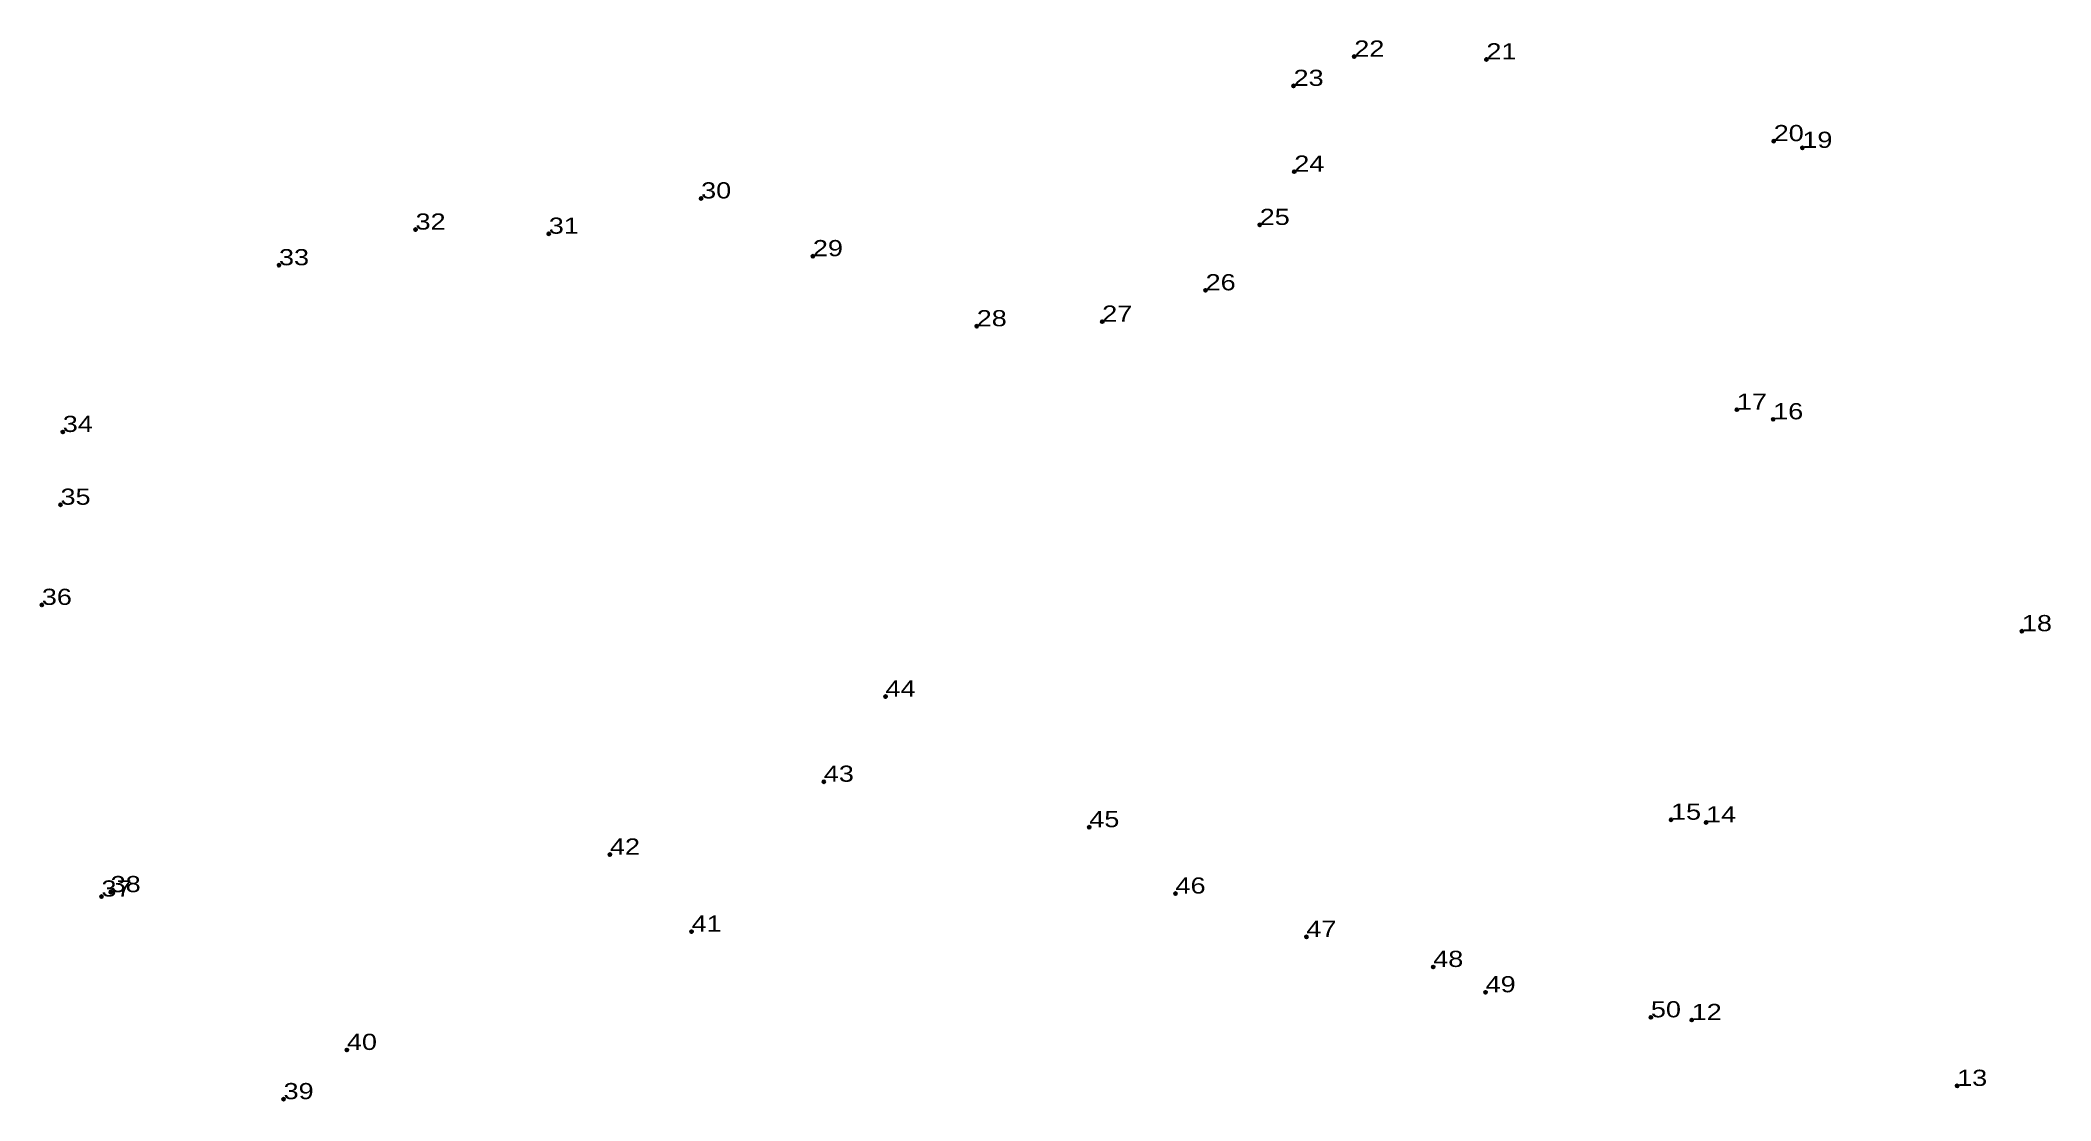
# Model space of a CAD drawing. Header units: metres. Extents: x 552130 to 557403, y 1824380 to 1839747.
# Drawn here: x 557179.5 to 557403.3, y 1824379.9 to 1824498 of the extents above; entities outside this region: 2.
import ezdxf

# ---------------------------------------------------------------- set-up
doc = ezdxf.new("R2010")
doc.units = ezdxf.units.M
doc.header["$LTSCALE"] = 0.72
doc.header["$PDMODE"] = 32
doc.header["$PDSIZE"] = 0.36
doc.layers.add('12', color=7, linetype='Continuous')
doc.layers.add('7', color=7, linetype='Continuous')

msp = doc.modelspace()

# ---------------------------------------------------------------- linework, layer by layer
at = {"layer": '7'}
for p in [(552130.37, 1839666.12), (557325.74, 1824496.17), (557340.45, 1824495.86), (557318.98, 1824492.91), (557372.43, 1824486.76), (557375.62, 1824486.01), (557319.06, 1824483.36), (557253.03, 1824480.38), (557221.24, 1824476.91), (557236.07, 1824476.45), (557315.21, 1824477.43), (557265.47, 1824473.95), (557206.04, 1824472.94), (557309.19, 1824470.15), (557297.68, 1824466.66), (557283.71, 1824466.15), (557368.33, 1824456.86), (557372.37, 1824455.79), (557181.97, 1824454.38), (557181.72, 1824446.28), (557179.64, 1824435.13), (557400.06, 1824432.2), (557273.56, 1824424.92), (557266.69, 1824415.44), (557361, 1824411.21), (557364.9, 1824410.91), (557296.24, 1824410.38), (557242.88, 1824407.33), (557186.28, 1824402.66), (557187.3, 1824403.15), (557305.84, 1824402.99), (557251.97, 1824398.75), (557320.41, 1824398.17), (557334.53, 1824394.82), (557340.36, 1824392), (557358.76, 1824389.21), (557363.3, 1824388.91), (557213.6, 1824385.58), (557392.85, 1824381.58), (557206.55, 1824380.1)]:
    msp.add_point(p, dxfattribs=at)

# ---------------------------------------------------------------- texts
at = {"layer": '12'}
for s, width, p in [('Base:1', 1.2, (552130.37, 1839666.12)), ('22', 1.25, (557325.74, 1824496.17)), ('21', 1.25, (557340.45, 1824495.86)), ('23', 1.25, (557318.98, 1824492.91)), ('20', 1.25, (557372.43, 1824486.76)), ('19', 1.25, (557375.62, 1824486.01)), ('24', 1.25, (557319.06, 1824483.36)), ('30', 1.25, (557253.03, 1824480.38)), ('32', 1.25, (557221.24, 1824476.91)), ('31', 1.25, (557236.07, 1824476.45)), ('25', 1.25, (557315.21, 1824477.43)), ('29', 1.25, (557265.47, 1824473.95)), ('33', 1.25, (557206.04, 1824472.94)), ('26', 1.25, (557309.19, 1824470.15)), ('28', 1.25, (557283.71, 1824466.15)), ('27', 1.25, (557297.68, 1824466.66)), ('17', 1.25, (557368.33, 1824456.86)), ('34', 1.25, (557181.97, 1824454.38)), ('16', 1.25, (557372.37, 1824455.79)), ('35', 1.25, (557181.72, 1824446.28)), ('36', 1.25, (557179.64, 1824435.13)), ('18', 1.25, (557400.06, 1824432.2)), ('44', 1.25, (557273.56, 1824424.92)), ('43', 1.25, (557266.69, 1824415.44)), ('45', 1.25, (557296.24, 1824410.38)), ('15', 1.25, (557361, 1824411.21)), ('14', 1.25, (557364.9, 1824410.91)), ('42', 1.25, (557242.88, 1824407.33)), ('37', 1.25, (557186.28, 1824402.66)), ('38', 1.25, (557187.3, 1824403.15)), ('46', 1.25, (557305.84, 1824402.99)), ('41', 1.25, (557251.97, 1824398.75)), ('47', 1.25, (557320.41, 1824398.17)), ('48', 1.25, (557334.53, 1824394.82)), ('49', 1.25, (557340.36, 1824392)), ('50', 1.25, (557358.76, 1824389.21)), ('12', 1.25, (557363.3, 1824388.91)), ('40', 1.25, (557213.6, 1824385.58)), ('39', 1.25, (557206.55, 1824380.1)), ('13', 1.25, (557392.85, 1824381.58))]:
    msp.add_text(s, height=1.8, dxfattribs=dict(at, width=width)).set_placement(p)

doc.saveas('drawing.dxf')
